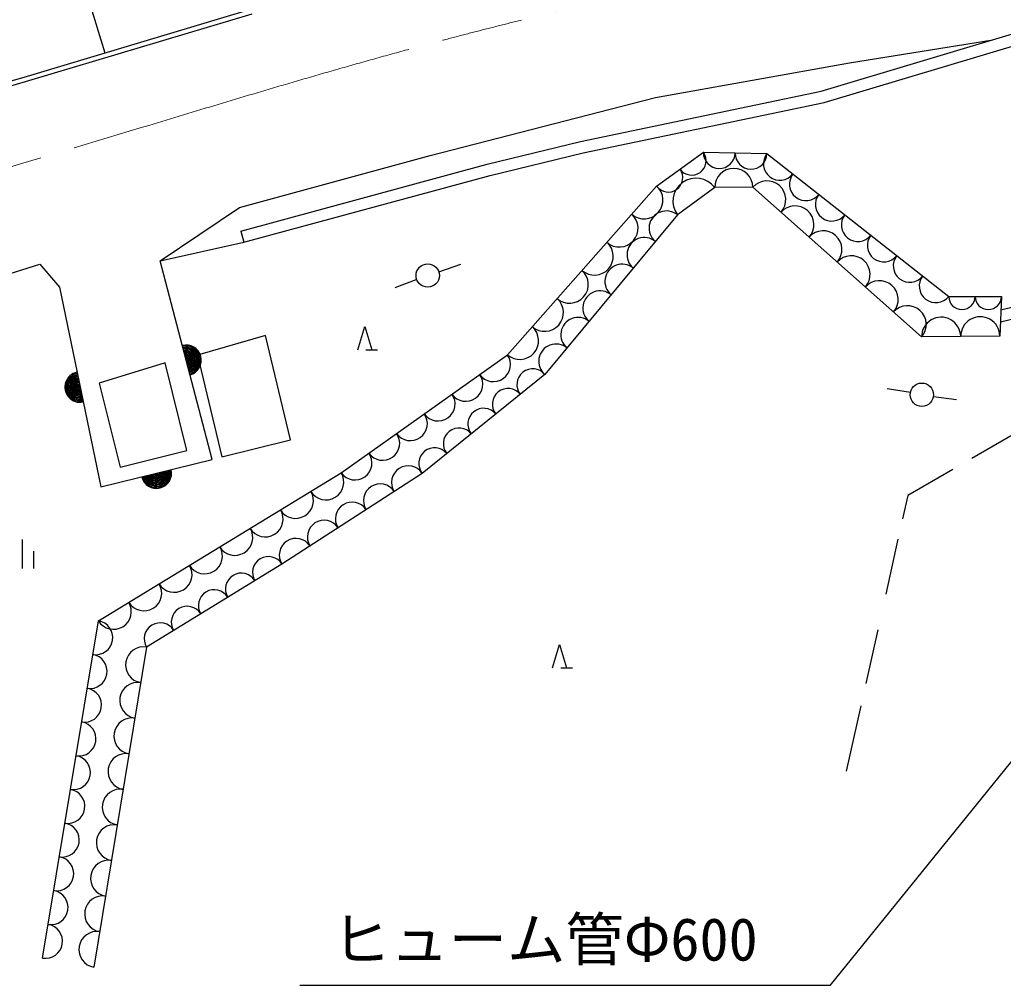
# Model space of a CAD drawing. Units: millimetres, scale not verified. Extents: x 40000 to 680000, y 20000 to 380000.
# Drawn here: x 285461 to 327630, y 262123 to 303536 of the extents above; entities that cross this region are included whole.
import ezdxf
from ezdxf.enums import TextEntityAlignment as Align

# ---------------------------------------------------------------- set-up
doc = ezdxf.new("R2010")
doc.units = ezdxf.units.MM
doc.header["$LTSCALE"] = 1000
doc.linetypes.add('CHAIN', pattern=[18.5, 12, -1.5, 3.5, -1.5])
for name, color, linetype, lineweight in [('M-BGD', 7, 'Continuous', 25), ('M-BMK', 2, 'CHAIN', 13), ('M-STR-STR3', 7, 'Continuous', 25), ('M-STR-STRC', 7, 'Continuous', 25)]:
    doc.layers.add(name, color=color, linetype=linetype, lineweight=lineweight)
doc.styles.add('ＭＳ ゴシック', font='')
doc.styles.get('ＭＳ ゴシック').set_extended_font_data('MS Gothic')

msp = doc.modelspace()

# ---------------------------------------------------------------- linework, layer by layer
at = {"layer": 'M-BGD'}
for p, q in [((285802, 301119), (295371, 303983)), ((285859, 300927), (295428, 303792)), ((319823, 300470), (329189, 303280)), ((319946, 299985), (329303, 302792)), ((321031, 301691), (327174, 302675)), ((312719, 300205), (321031, 301691)), ((259819, 293442), (285802, 301119)), ((259876, 293250), (285859, 300927)), ((309502, 298316), (319823, 300470)), ((303055, 297704), (312719, 300205)), ((309613, 297829), (319946, 299985)), ((305501, 297337), (309502, 298316)), ((305626, 296852), (309613, 297829)), ((312767, 296401), (314771, 297848)), ((314771, 297848), (317498, 297792)), ((317498, 297792), (325290, 291670)), ((294881, 295482), (303055, 297704)), ((294937, 294472), (305501, 297337)), ((295068, 293990), (305626, 296852)), ((306367, 289165), (312767, 296401)), ((315259, 296334), (313657, 295163)), ((316894, 296351), (315259, 296334)), ((324125, 289929), (316894, 296351)), ((291487, 293199), (294881, 295482)), ((313657, 295163), (307979, 288314)), ((294937, 294472), (295068, 293990)), ((291487, 293199), (295068, 293990)), ((293710, 284669), (291487, 293199)), ((279777, 290988), (286321, 293049)), ((286321, 293049), (287162, 292057)), ((303426, 292720), (304376, 293050)), ((302486, 292390), (301546, 292040)), ((287162, 292057), (288934, 283497)), ((325290, 291670), (327550, 291668)), ((327550, 291668), (327482, 289964)), ((327527, 291097), (328045, 291215)), ((327506, 290580), (328110, 290717)), ((299953, 289379), (300253, 290379)), ((300253, 290379), (300553, 289379)), ((295993, 289985), (293079, 289144)), ((297074, 285510), (295993, 289985)), ((327482, 289964), (324125, 289929)), ((300303, 289379), (300803, 289379)), ((293079, 289144), (294130, 284789)), ((299243, 284101), (306367, 289165)), ((291697, 288814), (288874, 287943)), ((292629, 285059), (291697, 288814)), ((307979, 288314), (302718, 284079)), ((288874, 287943), (289775, 284338)), ((323646, 287540), (322656, 287710)), ((324636, 287380), (325626, 287250)), ((328475, 285984), (326280, 284715)), ((294130, 284789), (297074, 285510)), ((288934, 283497), (293710, 284669)), ((289775, 284338), (292629, 285059)), ((325465, 284244), (323533, 283127)), ((288835, 277756), (299243, 284101)), ((302718, 284079), (296706, 280184)), ((323533, 283127), (323310, 282130)), ((285563, 281245), (285563, 279995)), ((323114, 281254), (322588, 278903)), ((286063, 279995), (286063, 280745)), ((296706, 280184), (290899, 276632)), ((286445, 263292), (288835, 277756)), ((322245, 277369), (321730, 275065)), ((290899, 276632), (288644, 262899)), ((308308, 275739), (308608, 276739)), ((308608, 276739), (308908, 275739)), ((308658, 275739), (309158, 275739)), ((321515, 274106), (320888, 271304))]:
    msp.add_line(p, q, dxfattribs=at)
for centre in [(302953, 292563), (324136, 287451)]:
    msp.add_circle(centre, 500, dxfattribs=at)
for centre, radius, start, end in [((314270, 297486), 618, 215.8376, 35.8376), ((315453, 297834), 682, 178.8309, 358.8309), ((316816, 297806), 682, 178.8309, 358.8309), ((318055, 297355), 708, 141.8428, 321.8428), ((313268, 296762), 618, 215.8376, 35.8376), ((316076, 296342), 818, 0.6031, 180.6031), ((319168, 296480), 708, 141.8428, 321.8428), ((314458, 295748), 992, 36.1736, 216.1736), ((317497, 295816), 806, 318.3919, 138.3919), ((312234, 295798), 805, 228.5035, 48.5035), ((320281, 295605), 708, 141.8428, 321.8428), ((311167, 294592), 805, 228.5035, 48.5035), ((313184, 294592), 741, 50.3348, 230.3348), ((318702, 294745), 806, 318.3919, 138.3919), ((321394, 294731), 708, 141.8428, 321.8428), ((319907, 293675), 806, 318.3919, 138.3919), ((310101, 293386), 805, 228.5035, 48.5035), ((312238, 293451), 741, 50.3348, 230.3348), ((322507, 293856), 708, 141.8428, 321.8428), ((321112, 292605), 806, 318.3919, 138.3919), ((323620, 292982), 708, 141.8428, 321.8428), ((309034, 292180), 805, 228.5035, 48.5035), ((311291, 292309), 741, 50.3348, 230.3348), ((322317, 291535), 806, 318.3919, 138.3919), ((324733, 292107), 708, 141.8428, 321.8428), ((310345, 291168), 741, 50.3348, 230.3348), ((307967, 290974), 805, 228.5035, 48.5035), ((325855, 291669), 565, 179.9582, 359.9582), ((326985, 291669), 565, 179.9582, 359.9582), ((323522, 290464), 806, 318.3919, 138.3919), ((309398, 290026), 741, 50.3348, 230.3348), ((324964, 289938), 839, 0.5876, 180.5876), ((326642, 289955), 839, 0.5876, 180.5876), ((306900, 289768), 805, 228.5035, 48.5035), ((292599, 288934), 650, 284.6044, 104.6044), ((292599, 288934), 600, 284.6044, 104.6044), ((292599, 288934), 550, 284.6044, 104.6044), ((292599, 288934), 500, 284.6044, 104.6044), ((292599, 288934), 450, 284.6044, 104.6044), ((292599, 288934), 400, 284.6044, 104.6044), ((292599, 288934), 350, 284.6044, 104.6044), ((308452, 288885), 741, 50.3348, 230.3348), ((292599, 288934), 300, 284.6044, 104.6044), ((292599, 288934), 250, 284.6044, 104.6044), ((292599, 288934), 200, 284.6044, 104.6044), ((292599, 288934), 150, 284.6044, 104.6044), ((292599, 288934), 100, 284.6044, 104.6044), ((292599, 288934), 50, 284.6044, 104.6044), ((305773, 288743), 728, 215.4104, 35.4104), ((307453, 287891), 675, 38.8408, 218.8408), ((288048, 287777), 650, 101.696, 281.696), ((288048, 287777), 600, 101.696, 281.696), ((288048, 287777), 550, 101.696, 281.696), ((288048, 287777), 500, 101.696, 281.696), ((288048, 287777), 450, 101.696, 281.696), ((288048, 287777), 400, 101.696, 281.696), ((288048, 287777), 350, 101.696, 281.696), ((288048, 287777), 300, 101.696, 281.696), ((288048, 287777), 250, 101.696, 281.696), ((304586, 287899), 728, 215.4104, 35.4104), ((288048, 287777), 200, 101.696, 281.696), ((288048, 287777), 150, 101.696, 281.696), ((288048, 287777), 100, 101.696, 281.696), ((288048, 287777), 50, 101.696, 281.696), ((306401, 287044), 675, 38.8408, 218.8408), ((303399, 287055), 728, 215.4104, 35.4104), ((305348, 286196), 675, 38.8408, 218.8408), ((302211, 286211), 728, 215.4104, 35.4104), ((304296, 285349), 675, 38.8408, 218.8408), ((301024, 285367), 728, 215.4104, 35.4104), ((303244, 284502), 675, 38.8408, 218.8408), ((299837, 284523), 728, 215.4104, 35.4104), ((291322, 284083), 650, 193.7816, 13.7816), ((291322, 284083), 600, 193.7816, 13.7816), ((302117, 283689), 716, 32.9322, 212.9322), ((291322, 284083), 550, 193.7816, 13.7816), ((291322, 284083), 500, 193.7816, 13.7816), ((291322, 284083), 450, 193.7816, 13.7816), ((291322, 284083), 400, 193.7816, 13.7816), ((291322, 284083), 350, 193.7816, 13.7816), ((291322, 284083), 300, 193.7816, 13.7816), ((291322, 284083), 250, 193.7816, 13.7816), ((291322, 284083), 200, 193.7816, 13.7816), ((291322, 284083), 150, 193.7816, 13.7816), ((291322, 284083), 100, 193.7816, 13.7816), ((291322, 284083), 50, 193.7816, 13.7816), ((298593, 283704), 762, 211.3676, 31.3676), ((300914, 282910), 716, 32.9322, 212.9322), ((297292, 282911), 762, 211.3676, 31.3676), ((299712, 282131), 716, 32.9322, 212.9322), ((295991, 282118), 762, 211.3676, 31.3676), ((294690, 281325), 762, 211.3676, 31.3676), ((298510, 281353), 716, 32.9322, 212.9322), ((297307, 280574), 716, 32.9322, 212.9322), ((293389, 280532), 762, 211.3676, 31.3676), ((296125, 279829), 681, 31.4568, 211.4568), ((292088, 279739), 762, 211.3676, 31.3676), ((294964, 279119), 681, 31.4568, 211.4568), ((290787, 278946), 762, 211.3676, 31.3676), ((293802, 278408), 681, 31.4568, 211.4568), ((289486, 278152), 762, 211.3676, 31.3676), ((292641, 277697), 681, 31.4568, 211.4568), ((288716, 277033), 733, 260.6171, 80.6171), ((291480, 276987), 681, 31.4568, 211.4568), ((290774, 275869), 773, 80.6764, 260.6764), ((288477, 275586), 733, 260.6171, 80.6171), ((290523, 274343), 773, 80.6764, 260.6764), ((288238, 274140), 733, 260.6171, 80.6171), ((287999, 272693), 733, 260.6171, 80.6171), ((290273, 272817), 773, 80.6764, 260.6764), ((290022, 271291), 773, 80.6764, 260.6764), ((287760, 271247), 733, 260.6171, 80.6171), ((287521, 269801), 733, 260.6171, 80.6171), ((289772, 269766), 773, 80.6764, 260.6764), ((287282, 268354), 733, 260.6171, 80.6171), ((289521, 268240), 773, 80.6764, 260.6764), ((287043, 266908), 733, 260.6171, 80.6171), ((289271, 266714), 773, 80.6764, 260.6764), ((286804, 265461), 733, 260.6171, 80.6171), ((289020, 265188), 773, 80.6764, 260.6764), ((286565, 264015), 733, 260.6171, 80.6171), ((288770, 263662), 773, 80.6764, 260.6764)]:
    msp.add_arc(centre, radius, start, end, dxfattribs=at)
msp.add_open_spline([(130370, 281496), (132390, 281622), (134411, 281749), (136434, 281974), (138668, 282222), (140906, 282590), (143016, 283312), (145093, 284022), (147046, 285076), (149010, 286094), (152674, 287995), (156374, 289775), (159927, 291821), (162494, 293298), (164984, 294914), (167419, 296637), (169330, 297989), (171208, 299406), (173286, 300436), (175425, 301498), (177775, 302149), (180149, 302604), (182532, 303061), (184939, 303320), (187253, 303928), (190304, 304731), (193194, 306142), (196164, 307300), (201104, 309226), (206266, 310453), (211335, 311875), (214960, 312892), (218536, 314008), (222292, 314765), (225210, 315353), (228236, 315724), (231082, 315247), (234865, 314613), (238330, 312482), (241799, 310551), (244175, 309228), (246553, 307999), (248541, 306216), (249832, 305059), (250958, 303669), (252395, 302724), (254186, 301546), (256460, 301061), (258656, 301039), (260641, 301018), (262562, 301376), (264464, 301828), (268829, 302865), (273092, 304396), (277429, 305423), (279373, 305883), (281333, 306243), (283321, 306719), (284710, 307052), (286113, 307443), (287270, 308193), (288483, 308979), (289424, 310160), (290511, 311198), (291174, 311832), (291892, 312412), (292691, 312789), (293661, 313247), (294751, 313406), (295873, 313555), (296943, 313697), (298042, 313830), (298879, 314380), (299621, 314867), (300157, 315682), (300647, 316502), (301256, 317521), (301793, 318549), (302591, 319330), (303374, 320096), (304407, 320625), (305420, 321157), (307613, 322309), (309708, 323478), (311895, 324509), (313163, 325106), (314461, 325657), (315789, 326152), (316946, 326585), (318126, 326975), (319336, 327147), (320332, 327289), (321348, 327283), (322364, 327277)], degree=3, knots=[0, 0, 0, 0, 1, 1, 1, 2, 2, 2, 3, 3, 3, 4, 4, 4, 5, 5, 5, 6, 6, 6, 7, 7, 7, 8, 8, 8, 9, 9, 9, 10, 10, 10, 11, 11, 11, 12, 12, 12, 13, 13, 13, 14, 14, 14, 15, 15, 15, 16, 16, 16, 17, 17, 17, 18, 18, 18, 19, 19, 19, 20, 20, 20, 21, 21, 21, 22, 22, 22, 23, 23, 23, 24, 24, 24, 25, 25, 25, 26, 26, 26, 27, 27, 27, 28, 28, 28, 29, 29, 29, 30, 30, 30, 31, 31, 31, 31], dxfattribs=at)
at = {"layer": 'M-BMK'}
msp.add_line((270077, 292736), (290625, 298891), dxfattribs=at)
msp.add_open_spline([(290625, 298891), (294590, 300093), (298556, 301294), (302554, 302375), (305204, 303091), (307868, 303754), (310546, 304359), (313611, 305052), (316695, 305669), (319795, 306178), (322674, 306650), (325569, 307029), (328467, 307374), (331611, 307748), (334759, 308081), (337916, 308331), (340941, 308570), (343974, 308733), (347007, 308750), (349819, 308765), (352631, 308656), (355440, 308510), (358983, 308326), (362521, 308084), (366059, 307842)], degree=3, knots=[0, 0, 0, 0, 1, 1, 1, 2, 2, 2, 3, 3, 3, 4, 4, 4, 5, 5, 5, 6, 6, 6, 7, 7, 7, 8, 8, 8, 8], dxfattribs=at)
at = {"layer": 'M-STR-STR3'}
for p, q in [((353299, 302987), (320189, 262123)), ((320189, 262123), (297475, 262123))]:
    msp.add_line(p, q, dxfattribs=at)
at = {"layer": 'M-STR-STRC'}
msp.add_line((279473, 333540), (289112, 302110), dxfattribs=at)

# ---------------------------------------------------------------- texts
at = {"layer": 'M-STR-STR3', "style": 'ＭＳ ゴシック'}
msp.add_text('ヒューム管Φ600', height=1833, dxfattribs=at).set_placement((298856, 262632), align=Align.BOTTOM_LEFT)

doc.saveas('drawing.dxf')
